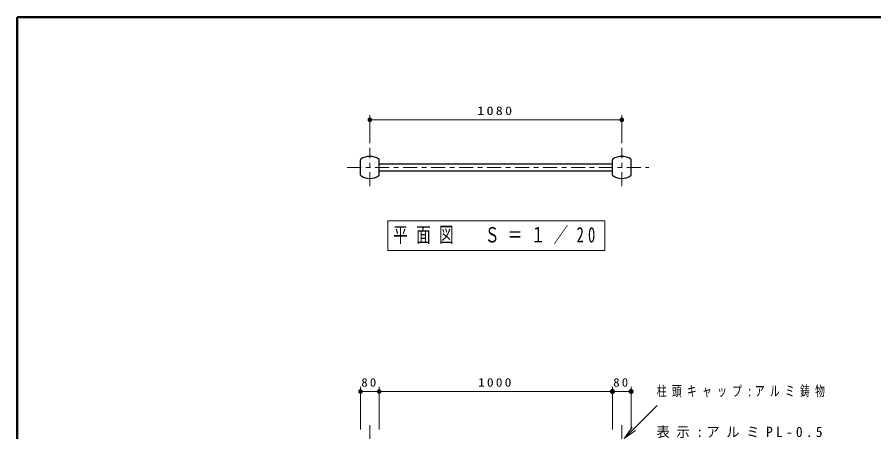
# Model space of a CAD drawing. Units: millimetres on the paper, scale 1:20. Extents: x -365 to 12, y -38 to 257.
# Drawn here: x -365 to -181.4, y 168.1 to 257 of the extents above; entities that cross this region are included whole.
import ezdxf

# ---------------------------------------------------------------- set-up
doc = ezdxf.new("R2010")
doc.units = ezdxf.units.MM
doc.linetypes.add('USER2', pattern=[6, 3, -1, 1, -1])
doc.layers.add('LY_1', color=7, linetype='Continuous', lineweight=13)
doc.layers.add('LY_2', color=7, linetype='Continuous', lineweight=13)
doc.styles.add('ＭＳ ゴシック', font='')
doc.styles.get('ＭＳ ゴシック').set_extended_font_data('MS Gothic')

# ---------------------------------------------------------------- blocks, each defined once
blk = doc.blocks.new('open_arrow')
at = {"color": 0, "linetype": 'Continuous', "lineweight": -2}
blk.add_lwpolyline([(7.5, 1.25), (0, 0), (7.5, -1.25)], dxfattribs=at)
blk = doc.blocks.new('filled_dot')
at = {"color": 0, "linetype": 'Continuous', "lineweight": -2, "const_width": 1.25}
blk.add_lwpolyline([(-0.625, 0, 1), (0.625, 0, 1)], format="xyb", close=True, dxfattribs=at)

msp = doc.modelspace()

# ---------------------------------------------------------------- linework, layer by layer
at = {"layer": 'LY_1'}
for p, q in [((-289.392, 229.981), (-289.392, 235.994)), ((-235.392, 229.981), (-235.392, 235.994)), ((-289.392, 234.994), (-235.392, 234.994)), ((-239.044, 213.31), (-285.544, 213.31)), ((-285.544, 213.31), (-285.544, 207.01)), ((-239.044, 207.01), (-239.044, 213.31)), ((-285.544, 207.01), (-239.044, 207.01)), ((-291.392, 168.598), (-291.392, 177.755)), ((-291.392, 176.755), (-287.392, 176.755)), ((-287.392, 168.598), (-287.392, 177.755)), ((-287.392, 176.755), (-237.392, 176.755)), ((-237.392, 168.598), (-237.392, 177.755)), ((-237.392, 176.755), (-233.392, 176.755)), ((-233.392, 168.598), (-233.392, 177.755)), ((-234.908, 166.648), (-227.837, 173.719))]:
    msp.add_line(p, q, dxfattribs=at)
at = {"layer": 'LY_1', "linetype": 'USER2'}
for p, q in [((-289.392, 220.737), (-289.392, 228.981)), ((-235.392, 220.737), (-235.392, 228.981)), ((-294.275, 224.786), (-229.579, 224.786)), ((-289.392, 169.544), (-289.392, 69.003)), ((-235.392, 169.544), (-235.392, 69.003))]:
    msp.add_line(p, q, dxfattribs=at)
at = {"layer": 'LY_1', "lineweight": 25}
for p, q in [((-291.392, 223.143), (-291.392, 226.428)), ((-287.392, 223.143), (-287.392, 226.428)), ((-237.392, 223.143), (-237.392, 226.428)), ((-233.392, 223.143), (-233.392, 226.428)), ((-287.392, 225.536), (-237.392, 225.536)), ((-287.392, 224.036), (-237.392, 224.036))]:
    msp.add_line(p, q, dxfattribs=at)
for centre, radius, start, end in [((-291.242, 226.428), 0.15, 123.52073, 180), ((-289.392, 223.636), 3.5, 56.47926, 123.52073), ((-287.542, 226.428), 0.15, 0, 56.47926), ((-237.242, 226.428), 0.15, 123.52073, 180), ((-235.392, 223.636), 3.5, 56.47926, 123.52073), ((-233.542, 226.428), 0.15, 0, 56.47926), ((-291.242, 223.143), 0.15, 179.99999, 236.47926), ((-289.392, 225.936), 3.5, 236.47927, 303.52074), ((-287.542, 223.143), 0.15, 303.52074, 0), ((-237.242, 223.143), 0.15, 179.99999, 236.47926), ((-235.392, 225.936), 3.5, 236.47927, 303.52074), ((-233.542, 223.143), 0.15, 303.52074, 0)]:
    msp.add_arc(centre, radius, start, end, dxfattribs=at)
at = {"layer": 'LY_2', "lineweight": 50}
for p, q in [((0, 257), (-365, 257)), ((-365, 257), (-365, 0))]:
    msp.add_line(p, q, dxfattribs=at)

# ---------------------------------------------------------------- block references
at = {"layer": 'LY_1', "xscale": 0.4, "yscale": 0.4}
for p in [(-289.392, 234.994), (-291.392, 176.755)]:
    msp.add_blockref('filled_dot', p, dxfattribs=at)
at = {"layer": 'LY_1'}
for name, p, xscale, yscale, rotation in [('filled_dot', (-235.392, 234.994), 0.4, 0.4, 180), ('filled_dot', (-287.392, 176.755), 0.4, 0.4, 180), ('filled_dot', (-237.392, 176.755), 0.431, 0.431, 180), ('filled_dot', (-233.392, 176.755), 0.431, 0.431, 180), ('open_arrow', (-234.908, 166.648), 0.4, 0.4, 45)]:
    msp.add_blockref(name, p, dxfattribs=dict(at, xscale=xscale, yscale=yscale, rotation=rotation))

# ---------------------------------------------------------------- texts
at = {"layer": 'LY_1', "style": 'ＭＳ ゴシック'}
for s, insert, char_height, attachment_point in [('\\T1.33;\\W1.2;1080', (-262.392, 235.994), 1.833, 8), ('\\T1.56;\\W0.7;平面図\u3000Ｓ＝１／20', (-262.294, 210.16), 3.299, 5), ('\\T1.34;\\W1.1;80', (-289.392, 177.755), 1.833, 8), ('\\T1.33;\\W1.15;1000', (-262.392, 177.755), 1.833, 8), ('\\T1.34;\\W1.1;80', (-235.392, 177.755), 1.833, 8), ('\\T1.54;\\W0.7;柱頭キャップ:アルミ鋳物', (-227.89, 176.719), 2.199, 4), ('\\T1.5;\\W0.95;表示:アルミPL-0.5', (-227.95, 167.971), 2.199, 4)]:
    msp.add_mtext(s, dxfattribs=dict(at, insert=insert, char_height=char_height, attachment_point=attachment_point))

doc.saveas('drawing.dxf')
